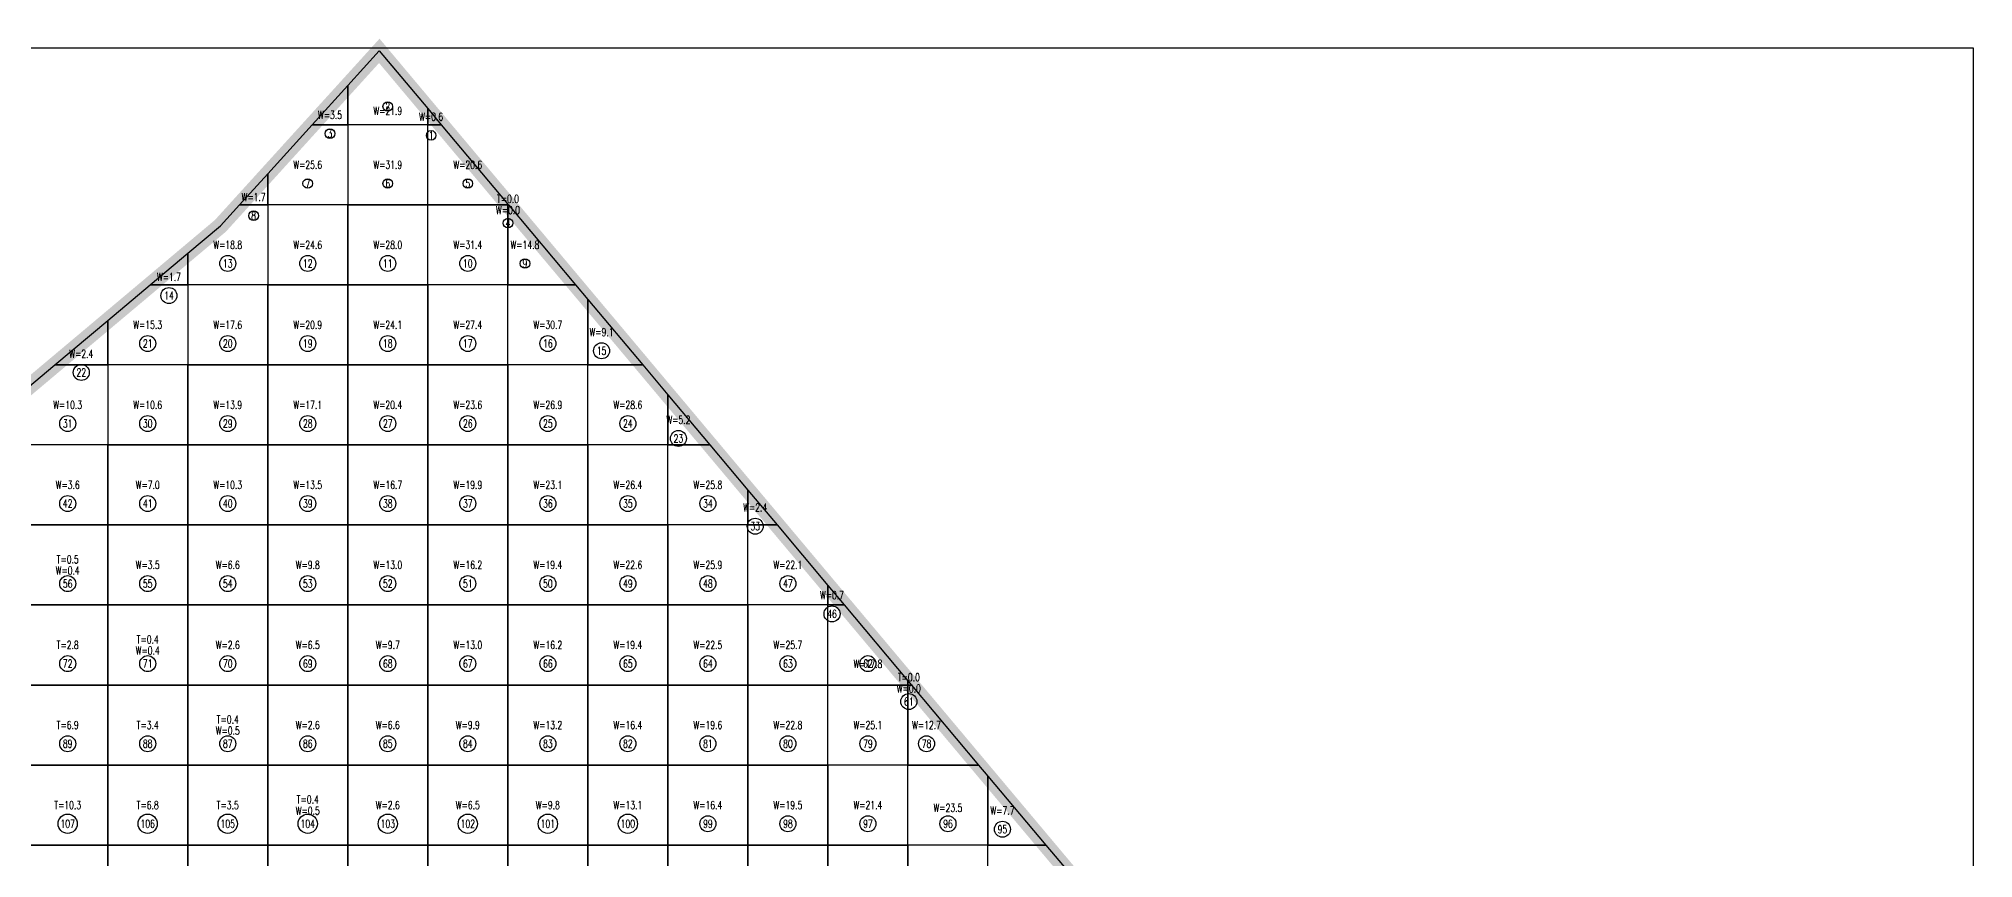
# Model space of a CAD drawing. Extents: x 4283 to 40403, y 1134 to 1764.
# Drawn here: x 22047.1 to 22133.5, y 1636.2 to 1672.8 of the extents above; entities that cross this region are included whole.
import ezdxf
from ezdxf.enums import TextEntityAlignment as Align

# ---------------------------------------------------------------- set-up
doc = ezdxf.new("R2010")
doc.units = 0
for name, color, linetype in [('tdz_26-3方格网', 2, 'Continuous'), ('tdz_26-3方格网计算', 7, 'Continuous'), ('tdz_土方计算图', 7, 'Continuous'), ('tdz_格田', 6, 'Continuous')]:
    doc.layers.add(name, color=color, linetype=linetype)
doc.styles.add('GLandNum', font='txt_____.ttf', dxfattribs={"width": 0.7, "height": 0.5})

msp = doc.modelspace()

# ---------------------------------------------------------------- linework, layer by layer
at = {"layer": 'tdz_26-3方格网', "linetype": 'Continuous'}
for points in [[(22064.487, 1669.641, 2422.629), (22064.487, 1668.922, 2422.624), (22060.916, 1668.922, 2422.689), (22060.916, 1670.671, 2422.699), (22062.323, 1672.22, 2422.681)], [(22060.916, 1670.671, 2422.699), (22060.916, 1668.922, 2422.689), (22059.328, 1668.922, 2422.718)], [(22059.328, 1668.922, 2422.718), (22060.916, 1668.922, 2422.689), (22060.916, 1665.351, 2422.67), (22057.345, 1665.351, 2422.734), (22057.345, 1666.738, 2422.742)], [(22060.916, 1668.922, 2422.689), (22060.916, 1665.351, 2422.67), (22064.487, 1665.351, 2422.605), (22064.487, 1668.922, 2422.624)], [(22065.09, 1668.922, 2422.615), (22064.487, 1668.922, 2422.624), (22064.487, 1669.641, 2422.629)], [(22068.059, 1665.386, 2422.544), (22068.059, 1665.351, 2422.544), (22064.487, 1665.351, 2422.605), (22064.487, 1668.922, 2422.624), (22065.09, 1668.922, 2422.615)], [(22057.345, 1666.738, 2422.742), (22057.345, 1665.351, 2422.734), (22056.085, 1665.351, 2422.757)], [(22056.085, 1665.351, 2422.757), (22057.345, 1665.351, 2422.734), (22057.345, 1661.78, 2422.717), (22053.773, 1661.78, 2422.785), (22053.773, 1663.186, 2422.814), (22055.233, 1664.413, 2422.768)], [(22057.345, 1665.351, 2422.734), (22057.345, 1661.78, 2422.717), (22060.916, 1661.78, 2422.651), (22060.916, 1665.351, 2422.67)], [(22060.916, 1665.351, 2422.67), (22060.916, 1661.78, 2422.651), (22064.487, 1661.78, 2422.586), (22064.487, 1665.351, 2422.605)], [(22064.487, 1661.78, 2422.586), (22064.487, 1665.351, 2422.605), (22068.059, 1665.351, 2422.544), (22068.059, 1661.78, 2422.521)], [(22068.088, 1665.351, 2422.543), (22068.059, 1665.351, 2422.544), (22068.059, 1665.386, 2422.544)], [(22068.059, 1665.351, 2422.544), (22068.088, 1665.351, 2422.543), (22071.085, 1661.78, 2422.471), (22068.059, 1661.78, 2422.521)], [(22053.773, 1663.186, 2422.814), (22053.773, 1661.78, 2422.785), (22052.099, 1661.78, 2422.866)], [(22052.099, 1661.78, 2422.866), (22053.773, 1661.78, 2422.785), (22053.773, 1658.208, 2422.774), (22050.202, 1658.208, 2422.827), (22050.202, 1660.186, 2422.926)], [(22053.773, 1661.78, 2422.785), (22053.773, 1658.208, 2422.774), (22057.345, 1658.208, 2422.705), (22057.345, 1661.78, 2422.717)], [(22057.345, 1661.78, 2422.717), (22057.345, 1658.208, 2422.705), (22060.916, 1658.208, 2422.636), (22060.916, 1661.78, 2422.651)], [(22060.916, 1661.78, 2422.651), (22060.916, 1658.208, 2422.636), (22064.487, 1658.208, 2422.566), (22064.487, 1661.78, 2422.586)], [(22064.487, 1661.78, 2422.586), (22064.487, 1658.208, 2422.566), (22068.059, 1658.208, 2422.502), (22068.059, 1661.78, 2422.521)], [(22071.63, 1661.131, 2422.458), (22071.63, 1658.208, 2422.437), (22068.059, 1658.208, 2422.502), (22068.059, 1661.78, 2422.521), (22071.085, 1661.78, 2422.471)], [(22074.083, 1658.208, 2422.399), (22071.63, 1658.208, 2422.437), (22071.63, 1661.131, 2422.458)], [(22050.202, 1660.186, 2422.926), (22050.202, 1658.208, 2422.827), (22047.847, 1658.208, 2423)], [(22047.847, 1658.208, 2423), (22050.202, 1658.208, 2422.827), (22050.202, 1654.637, 2422.827), (22046.63, 1654.637, 2422.879), (22046.63, 1657.185, 2423.038)], [(22050.202, 1658.208, 2422.827), (22050.202, 1654.637, 2422.827), (22053.773, 1654.637, 2422.761), (22053.773, 1658.208, 2422.774)], [(22053.773, 1658.208, 2422.774), (22053.773, 1654.637, 2422.761), (22057.345, 1654.637, 2422.692), (22057.345, 1658.208, 2422.705)], [(22057.345, 1658.208, 2422.705), (22057.345, 1654.637, 2422.692), (22060.916, 1654.637, 2422.623), (22060.916, 1658.208, 2422.636)], [(22060.916, 1658.208, 2422.636), (22060.916, 1654.637, 2422.623), (22064.487, 1654.637, 2422.554), (22064.487, 1658.208, 2422.566)], [(22064.487, 1658.208, 2422.566), (22064.487, 1654.637, 2422.554), (22068.059, 1654.637, 2422.484), (22068.059, 1658.208, 2422.502)], [(22068.059, 1658.208, 2422.502), (22068.059, 1654.637, 2422.484), (22071.63, 1654.637, 2422.418), (22071.63, 1658.208, 2422.437)], [(22075.202, 1656.875, 2422.373), (22075.202, 1654.637, 2422.354), (22071.63, 1654.637, 2422.418), (22071.63, 1658.208, 2422.437), (22074.083, 1658.208, 2422.399)], [(22077.08, 1654.637, 2422.327), (22075.202, 1654.637, 2422.354), (22075.202, 1656.875, 2422.373)], [(22046.63, 1654.637, 2422.879), (22046.63, 1651.065, 2422.879), (22050.202, 1651.065, 2422.819), (22050.202, 1654.637, 2422.827)], [(22050.202, 1654.637, 2422.827), (22050.202, 1651.065, 2422.819), (22053.773, 1651.065, 2422.749), (22053.773, 1654.637, 2422.761)], [(22053.773, 1654.637, 2422.761), (22053.773, 1651.065, 2422.749), (22057.345, 1651.065, 2422.68), (22057.345, 1654.637, 2422.692)], [(22057.345, 1654.637, 2422.692), (22057.345, 1651.065, 2422.68), (22060.916, 1651.065, 2422.611), (22060.916, 1654.637, 2422.623)], [(22060.916, 1654.637, 2422.623), (22060.916, 1651.065, 2422.611), (22064.487, 1651.065, 2422.541), (22064.487, 1654.637, 2422.554)], [(22064.487, 1654.637, 2422.554), (22064.487, 1651.065, 2422.541), (22068.059, 1651.065, 2422.472), (22068.059, 1654.637, 2422.484)], [(22068.059, 1654.637, 2422.484), (22068.059, 1651.065, 2422.472), (22071.63, 1651.065, 2422.403), (22071.63, 1654.637, 2422.418)], [(22071.63, 1654.637, 2422.418), (22071.63, 1651.065, 2422.403), (22075.202, 1651.065, 2422.334), (22075.202, 1654.637, 2422.354)], [(22078.773, 1652.62, 2422.287), (22078.773, 1651.065, 2422.269), (22075.202, 1651.065, 2422.334), (22075.202, 1654.637, 2422.354), (22077.08, 1654.637, 2422.327)], [(22080.078, 1651.065, 2422.256), (22078.773, 1651.065, 2422.269), (22078.773, 1652.62, 2422.287)], [(22046.63, 1651.065, 2422.879), (22046.63, 1647.494, 2422.87), (22050.202, 1647.494, 2422.81), (22050.202, 1651.065, 2422.819)], [(22050.202, 1651.065, 2422.819), (22050.202, 1647.494, 2422.81), (22053.773, 1647.494, 2422.741), (22053.773, 1651.065, 2422.749)], [(22053.773, 1651.065, 2422.749), (22053.773, 1647.494, 2422.741), (22057.345, 1647.494, 2422.667), (22057.345, 1651.065, 2422.68)], [(22057.345, 1651.065, 2422.68), (22057.345, 1647.494, 2422.667), (22060.916, 1647.494, 2422.598), (22060.916, 1651.065, 2422.611)], [(22060.916, 1651.065, 2422.611), (22060.916, 1647.494, 2422.598), (22064.487, 1647.494, 2422.529), (22064.487, 1651.065, 2422.541)], [(22064.487, 1651.065, 2422.541), (22064.487, 1647.494, 2422.529), (22068.059, 1647.494, 2422.459), (22068.059, 1651.065, 2422.472)], [(22068.059, 1651.065, 2422.472), (22068.059, 1647.494, 2422.459), (22071.63, 1647.494, 2422.39), (22071.63, 1651.065, 2422.403)], [(22071.63, 1651.065, 2422.403), (22071.63, 1647.494, 2422.39), (22075.202, 1647.494, 2422.321), (22075.202, 1651.065, 2422.334)], [(22075.202, 1651.065, 2422.334), (22075.202, 1647.494, 2422.321), (22078.773, 1647.494, 2422.251), (22078.773, 1651.065, 2422.269)], [(22082.345, 1648.365, 2422.201), (22082.345, 1647.494, 2422.191), (22078.773, 1647.494, 2422.251), (22078.773, 1651.065, 2422.269), (22080.078, 1651.065, 2422.256)], [(22083.075, 1647.494, 2422.184), (22082.345, 1647.494, 2422.191), (22082.345, 1648.365, 2422.201)], [(22046.63, 1647.494, 2422.87), (22046.63, 1643.922, 2422.857), (22050.202, 1643.922, 2422.804), (22050.202, 1647.494, 2422.81)], [(22050.202, 1647.494, 2422.81), (22050.202, 1643.922, 2422.804), (22053.773, 1643.922, 2422.739), (22053.773, 1647.494, 2422.741)], [(22053.773, 1647.494, 2422.741), (22053.773, 1643.922, 2422.739), (22057.345, 1643.922, 2422.673), (22057.345, 1647.494, 2422.667)], [(22057.345, 1647.494, 2422.667), (22057.345, 1643.922, 2422.673), (22060.916, 1643.922, 2422.606), (22060.916, 1647.494, 2422.598)], [(22060.916, 1647.494, 2422.598), (22060.916, 1643.922, 2422.606), (22064.487, 1643.922, 2422.541), (22064.487, 1647.494, 2422.529)], [(22064.487, 1647.494, 2422.529), (22064.487, 1643.922, 2422.541), (22068.059, 1643.922, 2422.474), (22068.059, 1647.494, 2422.459)], [(22068.059, 1647.494, 2422.459), (22068.059, 1643.922, 2422.474), (22071.63, 1643.922, 2422.406), (22071.63, 1647.494, 2422.39)], [(22071.63, 1647.494, 2422.39), (22071.63, 1643.922, 2422.406), (22075.202, 1643.922, 2422.332), (22075.202, 1647.494, 2422.321)], [(22075.202, 1647.494, 2422.321), (22075.202, 1643.922, 2422.332), (22078.773, 1643.922, 2422.258), (22078.773, 1647.494, 2422.251)], [(22078.773, 1647.494, 2422.251), (22078.773, 1643.922, 2422.258), (22082.345, 1643.922, 2422.184), (22082.345, 1647.494, 2422.191)], [(22085.916, 1644.11, 2422.107), (22085.916, 1643.922, 2422.104), (22082.345, 1643.922, 2422.184), (22082.345, 1647.494, 2422.191), (22083.075, 1647.494, 2422.184)], [(22046.63, 1643.922, 2422.857), (22046.63, 1640.351, 2422.857), (22050.202, 1640.351, 2422.799), (22050.202, 1643.922, 2422.804)], [(22050.202, 1643.922, 2422.804), (22050.202, 1640.351, 2422.799), (22053.773, 1640.351, 2422.734), (22053.773, 1643.922, 2422.739)], [(22053.773, 1643.922, 2422.739), (22053.773, 1640.351, 2422.734), (22057.345, 1640.351, 2422.667), (22057.345, 1643.922, 2422.673)], [(22057.345, 1643.922, 2422.673), (22057.345, 1640.351, 2422.667), (22060.916, 1640.351, 2422.601), (22060.916, 1643.922, 2422.606)], [(22060.916, 1643.922, 2422.606), (22060.916, 1640.351, 2422.601), (22064.487, 1640.351, 2422.535), (22064.487, 1643.922, 2422.541)], [(22064.487, 1643.922, 2422.541), (22064.487, 1640.351, 2422.535), (22068.059, 1640.351, 2422.469), (22068.059, 1643.922, 2422.474)], [(22068.059, 1643.922, 2422.474), (22068.059, 1640.351, 2422.469), (22071.63, 1640.351, 2422.403), (22071.63, 1643.922, 2422.406)], [(22071.63, 1643.922, 2422.406), (22071.63, 1640.351, 2422.403), (22075.202, 1640.351, 2422.337), (22075.202, 1643.922, 2422.332)], [(22075.202, 1643.922, 2422.332), (22075.202, 1640.351, 2422.337), (22078.773, 1640.351, 2422.271), (22078.773, 1643.922, 2422.258)], [(22078.773, 1643.922, 2422.258), (22078.773, 1640.351, 2422.271), (22082.345, 1640.351, 2422.201), (22082.345, 1643.922, 2422.184)], [(22082.345, 1640.351, 2422.201), (22082.345, 1643.922, 2422.184), (22085.916, 1643.922, 2422.104), (22085.916, 1640.351, 2422.045)], [(22086.073, 1643.922, 2422.102), (22085.916, 1643.922, 2422.104), (22085.916, 1644.11, 2422.107)], [(22085.916, 1643.922, 2422.104), (22086.073, 1643.922, 2422.102), (22089.07, 1640.351, 2422.011), (22085.916, 1640.351, 2422.045)], [(22046.63, 1640.351, 2422.857), (22046.63, 1636.78, 2422.857), (22050.202, 1636.78, 2422.794), (22050.202, 1640.351, 2422.799)], [(22050.202, 1640.351, 2422.799), (22050.202, 1636.78, 2422.794), (22053.773, 1636.78, 2422.728), (22053.773, 1640.351, 2422.734)], [(22053.773, 1640.351, 2422.734), (22053.773, 1636.78, 2422.728), (22057.345, 1636.78, 2422.662), (22057.345, 1640.351, 2422.667)], [(22057.345, 1640.351, 2422.667), (22057.345, 1636.78, 2422.662), (22060.916, 1636.78, 2422.596), (22060.916, 1640.351, 2422.601)], [(22060.916, 1640.351, 2422.601), (22060.916, 1636.78, 2422.596), (22064.487, 1636.78, 2422.53), (22064.487, 1640.351, 2422.535)], [(22064.487, 1640.351, 2422.535), (22064.487, 1636.78, 2422.53), (22068.059, 1636.78, 2422.464), (22068.059, 1640.351, 2422.469)], [(22068.059, 1640.351, 2422.469), (22068.059, 1636.78, 2422.464), (22071.63, 1636.78, 2422.398), (22071.63, 1640.351, 2422.403)], [(22071.63, 1640.351, 2422.403), (22071.63, 1636.78, 2422.398), (22075.202, 1636.78, 2422.331), (22075.202, 1640.351, 2422.337)], [(22075.202, 1640.351, 2422.337), (22075.202, 1636.78, 2422.331), (22078.773, 1636.78, 2422.259), (22078.773, 1640.351, 2422.271)], [(22078.773, 1640.351, 2422.271), (22078.773, 1636.78, 2422.259), (22082.345, 1636.78, 2422.181), (22082.345, 1640.351, 2422.201)], [(22082.345, 1640.351, 2422.201), (22082.345, 1636.78, 2422.181), (22085.916, 1636.78, 2422.059), (22085.916, 1640.351, 2422.045)], [(22089.487, 1639.854, 2421.998), (22089.487, 1636.78, 2421.939), (22085.916, 1636.78, 2422.059), (22085.916, 1640.351, 2422.045), (22089.07, 1640.351, 2422.011)], [(22092.068, 1636.78, 2421.919), (22089.487, 1636.78, 2421.939), (22089.487, 1639.854, 2421.998)], [(22046.63, 1636.78, 2422.857), (22046.63, 1633.208, 2422.855), (22050.202, 1633.208, 2422.789), (22050.202, 1636.78, 2422.794)], [(22050.202, 1636.78, 2422.794), (22050.202, 1633.208, 2422.789), (22053.773, 1633.208, 2422.723), (22053.773, 1636.78, 2422.728)], [(22053.773, 1636.78, 2422.728), (22053.773, 1633.208, 2422.723), (22057.345, 1633.208, 2422.656), (22057.345, 1636.78, 2422.662)], [(22057.345, 1636.78, 2422.662), (22057.345, 1633.208, 2422.656), (22060.916, 1633.208, 2422.591), (22060.916, 1636.78, 2422.596)], [(22060.916, 1636.78, 2422.596), (22060.916, 1633.208, 2422.591), (22064.487, 1633.208, 2422.524), (22064.487, 1636.78, 2422.53)], [(22064.487, 1636.78, 2422.53), (22064.487, 1633.208, 2422.524), (22068.059, 1633.208, 2422.459), (22068.059, 1636.78, 2422.464)], [(22068.059, 1636.78, 2422.464), (22068.059, 1633.208, 2422.459), (22071.63, 1633.208, 2422.387), (22071.63, 1636.78, 2422.398)], [(22071.63, 1636.78, 2422.398), (22071.63, 1633.208, 2422.387), (22075.202, 1633.208, 2422.315), (22075.202, 1636.78, 2422.331)], [(22075.202, 1636.78, 2422.331), (22075.202, 1633.208, 2422.315), (22078.773, 1633.208, 2422.239), (22078.773, 1636.78, 2422.259)], [(22078.773, 1636.78, 2422.259), (22078.773, 1633.208, 2422.239), (22082.345, 1633.208, 2422.182), (22082.345, 1636.78, 2422.181)], [(22082.345, 1636.78, 2422.181), (22082.345, 1633.208, 2422.182), (22085.916, 1633.208, 2422.095), (22085.916, 1636.78, 2422.059)], [(22085.916, 1636.78, 2422.059), (22085.916, 1633.208, 2422.095), (22089.487, 1633.208, 2421.871), (22089.487, 1636.78, 2421.939)], [(22093.059, 1635.599, 2421.889), (22093.059, 1633.208, 2421.844), (22089.487, 1633.208, 2421.871), (22089.487, 1636.78, 2421.939), (22092.068, 1636.78, 2421.919)]]:
    msp.add_polyline3d(points, close=True, dxfattribs=at)
at = {"layer": 'tdz_26-3方格网计算', "color": 7, "linetype": 'Continuous'}
for centre, radius in [((22062.702, 1669.738), 0.214), ((22060.122, 1668.526), 0.214), ((22064.638, 1668.448), 0.214), ((22059.13, 1666.303), 0.214), ((22062.702, 1666.303), 0.214), ((22066.273, 1666.303), 0.214), ((22056.715, 1664.864), 0.214), ((22068.066, 1664.535), 0.214), ((22055.559, 1662.732), 0.357), ((22059.13, 1662.732), 0.357), ((22062.702, 1662.732), 0.357), ((22066.273, 1662.732), 0.357), ((22068.823, 1662.732), 0.214), ((22052.936, 1661.298), 0.357), ((22051.987, 1659.161), 0.357), ((22055.559, 1659.161), 0.357), ((22059.13, 1659.161), 0.357), ((22062.702, 1659.161), 0.357), ((22066.273, 1659.161), 0.357), ((22069.845, 1659.161), 0.357), ((22072.243, 1658.836), 0.357), ((22049.025, 1657.869), 0.357), ((22048.416, 1655.589), 0.357), ((22051.987, 1655.589), 0.357), ((22055.559, 1655.589), 0.357), ((22059.13, 1655.589), 0.357), ((22062.702, 1655.589), 0.357), ((22066.273, 1655.589), 0.357), ((22069.845, 1655.589), 0.357), ((22073.416, 1655.589), 0.357), ((22075.671, 1654.923), 0.357), ((22048.416, 1652.018), 0.357), ((22051.987, 1652.018), 0.357), ((22055.559, 1652.018), 0.357), ((22059.13, 1652.018), 0.357), ((22062.702, 1652.018), 0.357), ((22066.273, 1652.018), 0.357), ((22069.845, 1652.018), 0.357), ((22073.416, 1652.018), 0.357), ((22076.987, 1652.018), 0.357), ((22079.099, 1651.009), 0.357), ((22048.416, 1648.446), 0.357), ((22051.987, 1648.446), 0.357), ((22055.559, 1648.446), 0.357), ((22059.13, 1648.446), 0.357), ((22062.702, 1648.446), 0.357), ((22066.273, 1648.446), 0.357), ((22069.845, 1648.446), 0.357), ((22073.416, 1648.446), 0.357), ((22076.987, 1648.446), 0.357), ((22080.559, 1648.446), 0.357), ((22082.527, 1647.096), 0.357), ((22048.416, 1644.875), 0.357), ((22051.987, 1644.875), 0.357), ((22055.559, 1644.875), 0.357), ((22059.13, 1644.875), 0.357), ((22062.702, 1644.875), 0.357), ((22066.273, 1644.875), 0.357), ((22069.845, 1644.875), 0.357), ((22073.416, 1644.875), 0.357), ((22076.987, 1644.875), 0.357), ((22080.559, 1644.875), 0.357), ((22084.13, 1644.875), 0.357), ((22085.955, 1643.183), 0.357), ((22048.416, 1641.303), 0.357), ((22051.987, 1641.303), 0.357), ((22055.559, 1641.303), 0.357), ((22059.13, 1641.303), 0.357), ((22062.702, 1641.303), 0.357), ((22066.273, 1641.303), 0.357), ((22069.845, 1641.303), 0.357), ((22073.416, 1641.303), 0.357), ((22076.987, 1641.303), 0.357), ((22080.559, 1641.303), 0.357), ((22084.13, 1641.303), 0.357), ((22086.744, 1641.303), 0.357), ((22048.416, 1637.732), 0.429), ((22051.987, 1637.732), 0.429), ((22055.559, 1637.732), 0.429), ((22059.13, 1637.732), 0.429), ((22062.702, 1637.732), 0.429), ((22066.273, 1637.732), 0.429), ((22069.845, 1637.732), 0.429), ((22073.416, 1637.732), 0.429), ((22076.987, 1637.732), 0.357), ((22080.559, 1637.732), 0.357), ((22084.13, 1637.732), 0.357), ((22087.702, 1637.732), 0.357), ((22090.133, 1637.484), 0.357)]:
    msp.add_circle(centre, radius, dxfattribs=at)
at = {"layer": 'tdz_土方计算图', "linetype": 'Continuous'}
for points in [[(22003.46, 1672.357), (22133.46, 1672.357)], [(22133.46, 1672.357), (22133.46, 1512.357)]]:
    msp.add_lwpolyline(points, dxfattribs=at)
at = {"layer": 'tdz_格田', "linetype": 'Continuous', "lineweight": 60, "const_width": 0.714}
msp.add_lwpolyline([(22028.773, 1642.183), (22055.233, 1664.413), (22062.323, 1672.22), (22108.147, 1617.622), (22061.761, 1572.494), (22053.409, 1592.333), (22050.966, 1614.547), (22028.773, 1642.183)], close=True, dxfattribs=at)

# ---------------------------------------------------------------- texts
at = {"layer": 'tdz_26-3方格网计算', "color": 7, "linetype": 'Continuous', "style": 'GLandNum', "width": 0.7}
for s, height, p in [('2', 0.357, (22062.702, 1669.738)), ('3', 0.357, (22060.122, 1668.526)), ('1', 0.357, (22064.638, 1668.448)), ('7', 0.357, (22059.13, 1666.303)), ('6', 0.357, (22062.702, 1666.303)), ('5', 0.357, (22066.273, 1666.303)), ('8', 0.357, (22056.715, 1664.864)), ('4', 0.357, (22068.066, 1664.535)), ('13', 0.3571, (22055.559, 1662.732)), ('12', 0.3571, (22059.13, 1662.732)), ('11', 0.3571, (22062.702, 1662.732)), ('10', 0.3571, (22066.273, 1662.732)), ('9', 0.357, (22068.823, 1662.732)), ('14', 0.3571, (22052.936, 1661.298)), ('21', 0.3571, (22051.987, 1659.161)), ('20', 0.3571, (22055.559, 1659.161)), ('19', 0.3571, (22059.13, 1659.161)), ('18', 0.3571, (22062.702, 1659.161)), ('17', 0.3571, (22066.273, 1659.161)), ('16', 0.3571, (22069.845, 1659.161)), ('15', 0.3571, (22072.243, 1658.836)), ('22', 0.3571, (22049.025, 1657.869)), ('31', 0.3571, (22048.416, 1655.589)), ('30', 0.3571, (22051.987, 1655.589)), ('29', 0.3571, (22055.559, 1655.589)), ('28', 0.3571, (22059.13, 1655.589)), ('27', 0.3571, (22062.702, 1655.589)), ('26', 0.3571, (22066.273, 1655.589)), ('25', 0.3571, (22069.845, 1655.589)), ('24', 0.3571, (22073.416, 1655.589)), ('23', 0.3571, (22075.671, 1654.923)), ('42', 0.3571, (22048.416, 1652.018)), ('41', 0.3571, (22051.987, 1652.018)), ('40', 0.3571, (22055.559, 1652.018)), ('39', 0.3571, (22059.13, 1652.018)), ('38', 0.3571, (22062.702, 1652.018)), ('37', 0.3571, (22066.273, 1652.018)), ('36', 0.3571, (22069.845, 1652.018)), ('35', 0.3571, (22073.416, 1652.018)), ('34', 0.3571, (22076.987, 1652.018)), ('33', 0.3571, (22079.099, 1651.009)), ('56', 0.3571, (22048.416, 1648.446)), ('55', 0.3571, (22051.987, 1648.446)), ('54', 0.3571, (22055.559, 1648.446)), ('53', 0.3571, (22059.13, 1648.446)), ('52', 0.3571, (22062.702, 1648.446)), ('51', 0.3571, (22066.273, 1648.446)), ('50', 0.3571, (22069.845, 1648.446)), ('49', 0.3571, (22073.416, 1648.446)), ('48', 0.3571, (22076.987, 1648.446)), ('47', 0.3571, (22080.559, 1648.446)), ('46', 0.3571, (22082.527, 1647.096)), ('72', 0.3571, (22048.416, 1644.875)), ('71', 0.3571, (22051.987, 1644.875)), ('70', 0.3571, (22055.559, 1644.875)), ('69', 0.3571, (22059.13, 1644.875)), ('68', 0.3571, (22062.702, 1644.875)), ('67', 0.3571, (22066.273, 1644.875)), ('66', 0.3571, (22069.845, 1644.875)), ('65', 0.3571, (22073.416, 1644.875)), ('64', 0.3571, (22076.987, 1644.875)), ('63', 0.3571, (22080.559, 1644.875)), ('62', 0.3571, (22084.13, 1644.875)), ('61', 0.3571, (22085.955, 1643.183)), ('89', 0.3571, (22048.416, 1641.303)), ('88', 0.3571, (22051.987, 1641.303)), ('87', 0.3571, (22055.559, 1641.303)), ('86', 0.3571, (22059.13, 1641.303)), ('85', 0.3571, (22062.702, 1641.303)), ('84', 0.3571, (22066.273, 1641.303)), ('83', 0.3571, (22069.845, 1641.303)), ('82', 0.3571, (22073.416, 1641.303)), ('81', 0.3571, (22076.987, 1641.303)), ('80', 0.3571, (22080.559, 1641.303)), ('79', 0.3571, (22084.13, 1641.303)), ('78', 0.3571, (22086.744, 1641.303)), ('107', 0.3571, (22048.416, 1637.732)), ('106', 0.3571, (22051.987, 1637.732)), ('105', 0.3571, (22055.559, 1637.732)), ('104', 0.3571, (22059.13, 1637.732)), ('103', 0.3571, (22062.702, 1637.732)), ('102', 0.3571, (22066.273, 1637.732)), ('101', 0.3571, (22069.845, 1637.732)), ('100', 0.3571, (22073.416, 1637.732)), ('99', 0.3571, (22076.987, 1637.732)), ('98', 0.3571, (22080.559, 1637.732)), ('97', 0.3571, (22084.13, 1637.732)), ('96', 0.3571, (22087.702, 1637.732)), ('95', 0.3571, (22090.133, 1637.484))]:
    msp.add_text(s, height=height, dxfattribs=at).set_placement(p, align=Align.MIDDLE_CENTER)
at = {"layer": 'tdz_26-3方格网计算', "color": 173, "linetype": 'Continuous', "style": 'GLandNum', "width": 0.7}
for s, p in [('W=3.5', (22060.122, 1669.36)), ('W=21.9', (22062.702, 1669.539)), ('W=0.6', (22064.638, 1669.282)), ('W=25.6', (22059.13, 1667.137)), ('W=31.9', (22062.702, 1667.137)), ('W=20.6', (22066.273, 1667.137)), ('W=1.7', (22056.715, 1665.698)), ('W=0.0', (22068.066, 1665.118)), ('W=18.8', (22055.559, 1663.565)), ('W=24.6', (22059.13, 1663.565)), ('W=28.0', (22062.702, 1663.565)), ('W=31.4', (22066.273, 1663.565)), ('W=14.8', (22068.823, 1663.565)), ('W=1.7', (22052.936, 1662.131)), ('W=15.3', (22051.987, 1659.994)), ('W=17.6', (22055.559, 1659.994)), ('W=20.9', (22059.13, 1659.994)), ('W=24.1', (22062.702, 1659.994)), ('W=27.4', (22066.273, 1659.994)), ('W=30.7', (22069.845, 1659.994)), ('W=9.1', (22072.243, 1659.669)), ('W=2.4', (22049.025, 1658.703)), ('W=10.3', (22048.416, 1656.422)), ('W=10.6', (22051.987, 1656.422)), ('W=13.9', (22055.559, 1656.422)), ('W=17.1', (22059.13, 1656.422)), ('W=20.4', (22062.702, 1656.422)), ('W=23.6', (22066.273, 1656.422)), ('W=26.9', (22069.845, 1656.422)), ('W=28.6', (22073.416, 1656.422)), ('W=5.2', (22075.671, 1655.756)), ('W=3.6', (22048.416, 1652.851)), ('W=7.0', (22051.987, 1652.851)), ('W=10.3', (22055.559, 1652.851)), ('W=13.5', (22059.13, 1652.851)), ('W=16.7', (22062.702, 1652.851)), ('W=19.9', (22066.273, 1652.851)), ('W=23.1', (22069.845, 1652.851)), ('W=26.4', (22073.416, 1652.851)), ('W=25.8', (22076.987, 1652.851)), ('W=2.4', (22079.099, 1651.843)), ('W=0.4', (22048.416, 1649.03)), ('W=3.5', (22051.987, 1649.28)), ('W=6.6', (22055.559, 1649.28)), ('W=9.8', (22059.13, 1649.28)), ('W=13.0', (22062.702, 1649.28)), ('W=16.2', (22066.273, 1649.28)), ('W=19.4', (22069.845, 1649.28)), ('W=22.6', (22073.416, 1649.28)), ('W=25.9', (22076.987, 1649.28)), ('W=22.1', (22080.559, 1649.28)), ('W=0.7', (22082.527, 1647.929)), ('W=0.4', (22051.987, 1645.458)), ('W=2.6', (22055.559, 1645.708)), ('W=6.5', (22059.13, 1645.708)), ('W=9.7', (22062.702, 1645.708)), ('W=13.0', (22066.273, 1645.708)), ('W=16.2', (22069.845, 1645.708)), ('W=19.4', (22073.416, 1645.708)), ('W=22.5', (22076.987, 1645.708)), ('W=25.7', (22080.559, 1645.708)), ('W=17.8', (22084.13, 1644.862)), ('W=0.0', (22085.955, 1643.766)), ('W=2.6', (22059.13, 1642.137)), ('W=6.6', (22062.702, 1642.137)), ('W=9.9', (22066.273, 1642.137)), ('W=13.2', (22069.845, 1642.137)), ('W=16.4', (22073.416, 1642.137)), ('W=19.6', (22076.987, 1642.137)), ('W=22.8', (22080.559, 1642.137)), ('W=25.1', (22084.13, 1642.137)), ('W=12.7', (22086.744, 1642.137)), ('W=0.5', (22055.559, 1641.887)), ('W=2.6', (22062.702, 1638.565)), ('W=6.5', (22066.273, 1638.565)), ('W=9.8', (22069.845, 1638.565)), ('W=13.1', (22073.416, 1638.565)), ('W=16.4', (22076.987, 1638.565)), ('W=19.5', (22080.559, 1638.565)), ('W=21.4', (22084.13, 1638.565)), ('W=0.5', (22059.13, 1638.315)), ('W=23.5', (22087.702, 1638.441)), ('W=7.7', (22090.133, 1638.317))]:
    msp.add_text(s, height=0.3571, dxfattribs=at).set_placement(p, align=Align.MIDDLE_CENTER)
at = {"layer": 'tdz_26-3方格网计算', "color": 2, "linetype": 'Continuous', "style": 'GLandNum', "width": 0.7}
for s, p in [('T=0.0', (22068.066, 1665.618)), ('T=0.5', (22048.416, 1649.53)), ('T=2.8', (22048.416, 1645.708)), ('T=0.4', (22051.987, 1645.958)), ('T=0.0', (22085.955, 1644.266)), ('T=6.9', (22048.416, 1642.137)), ('T=3.4', (22051.987, 1642.137)), ('T=0.4', (22055.559, 1642.387)), ('T=10.3', (22048.416, 1638.565)), ('T=6.8', (22051.987, 1638.565)), ('T=3.5', (22055.559, 1638.565)), ('T=0.4', (22059.13, 1638.815))]:
    msp.add_text(s, height=0.3571, dxfattribs=at).set_placement(p, align=Align.MIDDLE_CENTER)

doc.saveas('drawing.dxf')
